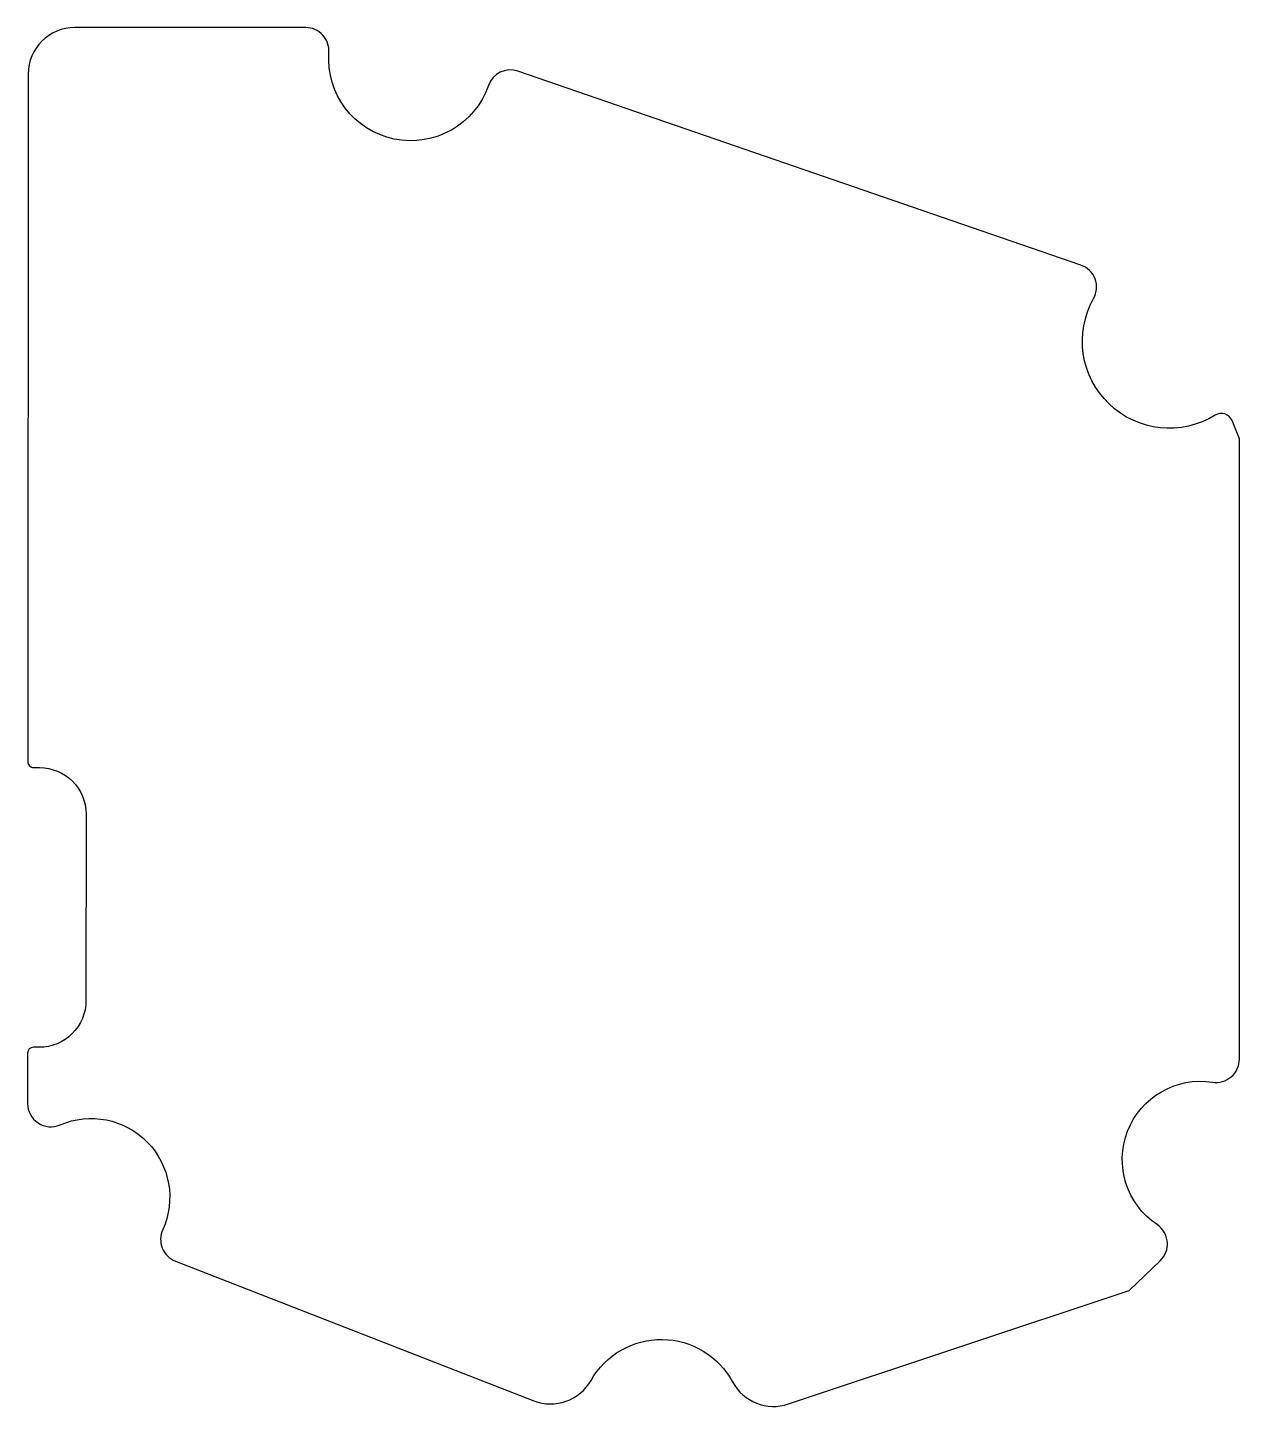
# Model space of a CAD drawing. Header units: millimetres. Extents: x 35 to 139, y -61 to 57.
import ezdxf

# ---------------------------------------------------------------- set-up
doc = ezdxf.new("R2010")
doc.units = ezdxf.units.MM
doc.layers.get('0').update_dxf_attribs({"linetype": 'CONTINUOUS'})

msp = doc.modelspace()

# ---------------------------------------------------------------- linework, layer by layer
msp.add_lwpolyline([(47.76, -48.84), (78.51, -60.83, 0.371939), (83.43, -59.08, -0.589027), (95.58, -59.22, 0.364335), (100.37, -61.11), (129.62, -51.36), (132.27, -48.83, 0.480651), (132.01, -45.72, -0.802557), (136.76, -33.49, 0.459575), (139.07, -31.51), (139.07, 21.71), (138.44, 23.27, 0.465041), (136.99, 23.74, -0.776065), (126.56, 33.75, 0.468753), (125.47, 36.62), (77.16, 53.26, 0.413171), (74.62, 52.02, -0.876598), (60.93, 54.85, 0.435597), (58.94, 57), (39.13, 57, 0.413511), (35.12, 53.01), (35.09, -5.99, 0.414214), (35.59, -6.49), (36.09, -6.5, -0.414213), (40.09, -10.5), (40.08, -26.5, -0.414214), (36.07, -30.5), (35.57, -30.5, 0.414213), (35.07, -31), (35.07, -35.32, 0.538816), (37.86, -37.16, -0.685141), (46.67, -46.15, 0.430299)], format="xyb", close=True)

doc.saveas('drawing.dxf')
